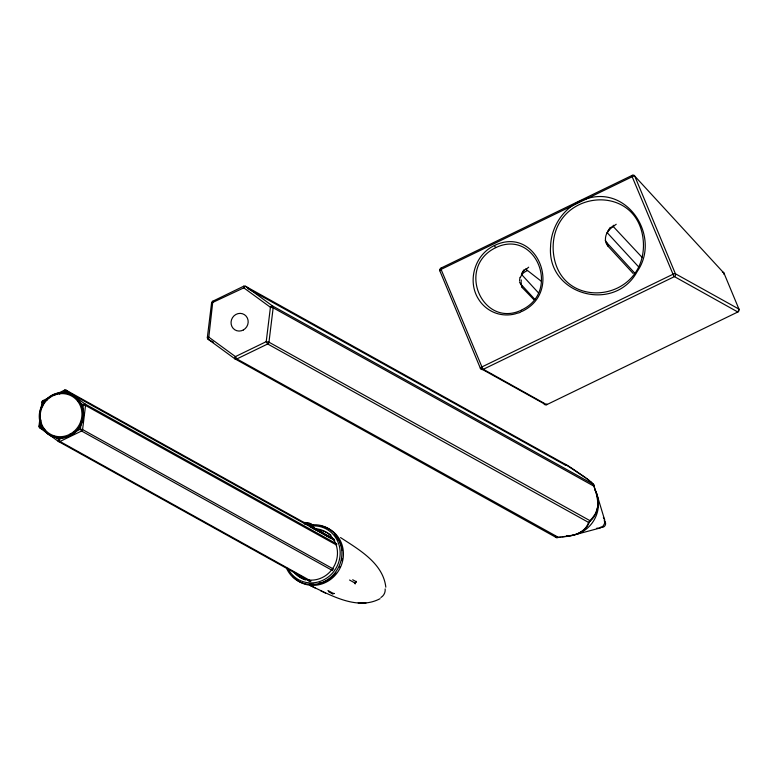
<?xml version="1.0" encoding="UTF-8"?>
<svg xmlns="http://www.w3.org/2000/svg" width="778" height="778" viewBox="0 0 778 778"><rect width="100%" height="100%" fill="white"/><g stroke="black" fill="none" stroke-linecap="round" stroke-linejoin="round"><path stroke-width="1.17" d="M519.548 280.673L519.976 277.347M310.393 581.536L58.292 441.359L39.639 427.725A1.77 1.663 -60.9 0 1 38.988 426.149L40.018 417.718M41.049 409.277L41.924 402.051A1.77 1.663 -60.9 0 1 42.955 400.602L50.512 396.936M40.884 419.964L40.145 425.994A1.77 0.593 -53.8 0 0 39.639 427.725L42.819 429.495M42.498 406.709L42.955 400.602M81.427 420.713L80.397 429.155L81.573 431.012L332.605 570.605M82.458 412.272L83.343 405.046A1.77 0.593 -53.8 0 1 84.88 403.889L336.981 544.075M558.458 537.472L556.824 537.579A2.217 2.198 -35.2 0 1 555.657 537.18L234.791 358.755L208.193 339.315A2.208 2.081 -60.9 0 1 207.366 337.351L211.567 302.982A2.208 2.081 -60.9 0 1 212.851 301.174L243.65 286.236A2.208 2.081 -60.9 0 1 245.751 286.401L568.737 466.216A77.742 3.024 35.4 0 1 573.882 469.62L587.001 478.742M597.669 507.207L597.903 502.073M597.553 507.305L595.792 513.023L592.408 518.031M211.567 302.982L243.815 287.85A2.208 0.739 -53.8 0 1 245.751 286.401L272.349 305.842L593.215 484.266L596.502 493.164L597.786 502.111M354.739 583.481L354.856 582.975A1.77 1.663 -60.9 0 0 355.877 581.536L356.188 581.312M313.942 527.299L313.087 527.105M355.167 583.967L355.624 582.421A1.77 1.634 54.7 0 0 355.877 581.536L352.697 579.766M565.421 465.322L565.742 464.592A2.217 1.556 -56.9 0 1 566.608 464.826A2.217 2.081 -60.8 0 0 564.517 464.661L247.881 288.599M356.314 581.895L355.624 582.421A1.77 1.673 11.8 0 1 354.856 582.975L349.555 580.028M380.121 598.661C357.355 610.866 330.738 595.189 310.15 585.474L315.08 587.935M616.215 224.258A30.964 16.824 -18.3 0 0 613.297 226.563C606.325 229.88 602.522 240.188 608.114 246.286L633.195 273.516M521.863 311.463C565.013 291.205 535.41 221.604 491.268 247.2C474.084 257.314 467.666 281.889 478.363 298.878C483.167 306.892 491.453 312.746 500.672 314.409C505.457 315.304 510.426 315.119 515.143 313.913C516.923 312.805 522.388 313.116 521.27 310.228C483.449 327.966 457.007 270.336 492.727 249.261C534.165 225.221 562.319 290.768 521.746 309.897M54.83 394.845L64.555 390.128A1.77 1.663 -60.9 0 1 66.227 390.264L334.219 539.28M47.137 399.921L41.924 402.051M59.284 394.038L64.691 391.412A1.77 0.593 -53.8 0 1 66.227 390.264L84.88 403.889A1.77 1.663 -60.9 0 1 85.541 405.464L82.594 429.573A1.77 1.663 -60.9 0 1 81.573 431.012L59.974 441.486A1.77 1.663 -60.9 0 1 58.292 441.359A1.77 0.593 -53.8 0 1 58.797 439.628L64.195 437.003M73.647 432.422L80.397 429.155L82.594 429.573L333.636 569.165M441.145 268.011L632.242 175.332A2.208 1.799 -42.6 0 1 634.77 176.149L723.978 273.156L738.935 309.09A2.208 2.081 -60.9 0 1 737.797 312.007L546.701 404.686A2.208 2.081 -60.9 0 1 543.929 403.665L480.405 368.334L439.774 270.715A2.208 1.799 -42.6 0 1 441.145 268.011L441.077 269.412L482.788 368.976L546.808 404.716L546.837 403.938M572.55 535.293C579.824 533.864 587.069 529.069 589.52 521.717A2.208 2.003 48.5 0 0 589.831 520.599L268.896 342.145L266.222 341.659L235.423 356.596A2.208 0.739 -53.8 0 0 234.791 358.755A2.208 2.081 -60.9 0 0 236.882 358.921L558.312 537.306M573.386 535.07C579.999 533.465 586.456 529.176 588.547 522.408A2.217 2.081 -60.9 0 0 589.831 520.599M576.401 534.34L600.071 528.009M572.705 535.361L559.265 537.238M303.595 522.427L308.078 522.728A14.014 13.207 -60.7 0 1 312.425 524.81L313.972 525.646M560.773 537.297L558.458 537.297M305.949 523.205L307.184 523.205M334.141 593.595L332.498 593.643A1.77 1.77 0 0 1 331.574 593.322L328.404 591.552M334.239 593.429L333.256 593.449A1.77 1.663 -60.9 0 1 331.574 593.322M358.191 602.882L365.942 603.096M305.277 523.536L307.281 523.847A12.652 11.923 -60.9 0 1 311.2 525.724L312.046 525.957A28.893 27.22 -60.9 0 1 339.801 548.315A28.893 27.22 -60.9 0 1 321.003 581.069A28.893 27.22 -60.9 0 1 287.763 568.28M305.248 523.886L306.269 524.002M307.835 524.849L310.091 525.276M308.467 525.276L309.206 525.403M309.274 523.497L313.835 525.539M306.765 524.09L310.5 525.665L313.729 528.67A26.082 24.575 -60.9 0 1 334.764 564.906A26.082 24.575 -60.9 0 1 293.092 571.509M309.926 525.588L311.647 526.259M310.83 525.52L311.657 525.87M212.851 301.174L208.815 337.156A2.208 0.739 -53.8 0 0 208.193 339.315L213.483 342.262M243.65 286.236L243.815 287.85L270.423 307.281L273.166 307.806L594.032 486.231L596.998 496.189M320.653 590.687L325.476 593.099M311.813 526.336L312.309 526.609M304.344 523.701L305.287 524.187M309.955 526.657L319.914 532.045M314.526 528.029L315.207 528.408M315.897 528.787L319.311 530.713M334.657 540.331L64.438 390.109L64.691 391.412L68.182 393.969M336.582 545.057L85.541 405.464L83.343 405.046L77.508 400.787M311.015 581.078L59.974 441.486L58.797 439.628L54.129 436.215M327.956 590.502L333.256 593.449A1.77 1.41 88.8 0 1 332.498 593.643L332.391 593.497M320.604 532.424L330.076 537.919M319.991 531.092L320.672 531.481M321.343 531.88L333.217 539.212M340.531 537.569C358.775 549.501 383.126 563.204 385.82 587.195M207.366 337.351L208.815 337.156L235.423 356.596L236.882 358.921L267.69 343.983A2.208 2.081 -60.9 0 0 268.964 342.184L273.166 307.806A2.208 2.081 -60.9 0 0 272.349 305.842A2.208 0.739 -53.8 0 0 270.423 307.281L266.222 341.659L267.632 343.954L588.547 522.408A2.208 2.071 19.3 0 0 589.52 521.717C597.154 515.571 599.361 505.029 597.115 495.829M38.988 426.149L40.145 425.994L44.803 429.398M585.746 477.857L565.742 464.592A2.217 2.071 18.9 0 0 564.517 464.661M587.069 478.84L593.254 484.266A2.217 2.198 -34.8 0 1 593.984 485.229A2.217 1.751 -20.3 0 1 594.032 486.231A2.208 2.081 -60.8 0 0 593.215 484.266L592.992 483.965A76.73 2.986 35.4 0 0 591.815 482.691L591.309 482.224M587.195 478.937L588.625 479.977M588.586 480.007L591.212 482.204M541.293 281.257L526.132 269.431A30.964 16.824 -18.3 0 1 528.68 267.185M555.628 536.412L556.824 537.579A2.208 1.682 86.6 0 0 557.748 537.345A2.208 2.081 -60.9 0 1 555.657 537.18L555.385 536.82A77.751 3.024 35.4 0 0 554.646 535.993M632.242 175.332L632.174 176.742L673.913 276.336L737.904 312.036L737.933 311.258M519.461 281.937A30.964 16.824 -18.3 0 0 521.211 284.563L522.194 287.549L533.825 299.598M613.297 226.563L642.336 257.644M495.596 247.579L494.4 245.488M610.253 227.351A31.791 18.186 -31.7 0 0 607.239 232.758L638.125 266.329M605.265 240.334A30.964 16.824 -18.3 0 0 607.015 242.95L634.819 273.195M538.444 292.839L521.455 274.362A30.964 16.824 -18.3 0 1 526.016 268.614M521.211 284.563L535.07 299.627M607.015 242.95L608.114 246.286M596.697 493.738L604.632 519.869M572.413 535.429A45.153 12.147 -22.6 0 1 562.222 536.898M592.408 518.051A102.715 31.626 -85.5 0 1 589.831 520.589M594.898 489.732A30.595 28.825 -60.9 0 1 593.692 520.725A30.595 28.825 -60.9 0 1 566.676 535.663M603.378 517.399A6.594 6.214 -60.9 0 1 596.862 528.145M604.127 520.803A3.598 3.394 -60.9 0 1 605.138 525.461A3.598 3.394 -60.9 0 1 600.645 527.076M522.067 274.235A25.557 16.892 15.8 0 1 527.358 270.588M522.233 287.52A30.099 16.532 -41.6 0 1 521.279 279.963M520.414 277.415A29.039 18.234 -0.2 0 1 522.184 274.323M439.774 270.715A2.208 0.593 -22.6 0 1 441.077 269.412L632.174 176.742A2.208 0.593 -22.6 0 1 634.77 176.149L675.411 273.768L738.935 309.09A2.208 0.593 -22.6 0 1 738.458 309.926M544.182 403.724A2.208 0.593 -22.6 0 1 543.929 403.665M722.402 272.106A2.208 1.799 -42.6 0 1 723.978 273.156A2.208 0.593 -22.6 0 1 723.491 273.992M521.445 274.371A31.791 18.186 -31.7 0 1 523.857 269.859M607.248 232.758A30.964 16.824 -18.3 0 1 613.813 225.221M337.915 539.426A28.543 26.89 -60.9 0 1 338.527 540.438M319.768 583.111A28.543 26.89 -60.9 0 1 318.591 583.364M316.14 529.974A26.082 24.575 -60.9 0 1 330.981 535.245M310.373 581.215A26.082 24.575 -60.9 0 1 308.701 580.923M305.443 579.989A26.082 24.575 -60.9 0 1 295.426 572.803M385.159 588.917A8.451 7.965 -60.9 0 1 380.928 597.485M312.435 524.81A30.303 28.553 -60.9 0 1 341.6 548.665A30.303 28.553 -60.9 0 1 321.032 582.887A30.303 28.553 -60.9 0 1 286.44 568.047M320.137 525.899A30.303 28.543 -60.9 0 1 339.519 569.156A30.303 28.543 -60.9 0 1 292.606 576.206M334.657 534.797A28.893 27.22 -60.9 0 1 342.213 550.172M342.155 558.808A28.893 27.22 -60.9 0 1 341.814 560.627M339.869 566.53A28.893 27.22 -60.9 0 1 339.616 567.094M336.028 572.919A28.893 27.22 -60.9 0 1 318.698 583.704M313.942 584.21A28.893 27.22 -60.9 0 1 309.216 583.87M550.561 246.782C546.944 294.988 614.737 313.524 637.279 271.386C660.872 237.465 628.488 185.456 587.098 198.604A48.499 45.688 -60.9 0 0 571.956 205.937C558.974 215.234 550.882 230.842 550.561 246.782M643.474 244.457C643.96 304.237 556.134 311.822 553.158 249.339C551.514 188.188 641.655 180.477 643.474 244.457M672.814 274.352L481.708 367.031A2.208 0.593 -22.6 0 0 480.405 368.334A2.208 2.081 -60.9 0 0 483.177 369.356L674.283 276.686A2.208 2.081 -60.9 0 0 675.411 273.768A2.208 0.593 -22.6 0 0 672.814 274.352M243.378 329.96A8.966 8.441 -60.9 0 0 244.409 314.643A8.966 8.441 -60.9 0 0 231.066 322.043A8.966 8.441 -60.9 0 0 243.378 329.96M71.197 435.291A22.99 21.658 -60.9 0 0 73.881 396.021A22.99 21.658 -60.9 0 0 39.659 414.975A22.99 21.658 -60.9 0 0 71.197 435.291M70.088 434.114A21.842 20.578 -60.9 0 0 72.918 396.799A21.842 20.578 -60.9 0 0 40.271 414.557A21.842 20.578 -60.9 0 0 70.088 434.114M71.994 434.416A22.99 21.658 -60.9 0 0 72.432 395.156A22.99 21.658 -60.9 0 0 39.25 416.123A22.99 21.658 -60.9 0 0 71.994 434.416"/></g></svg>
